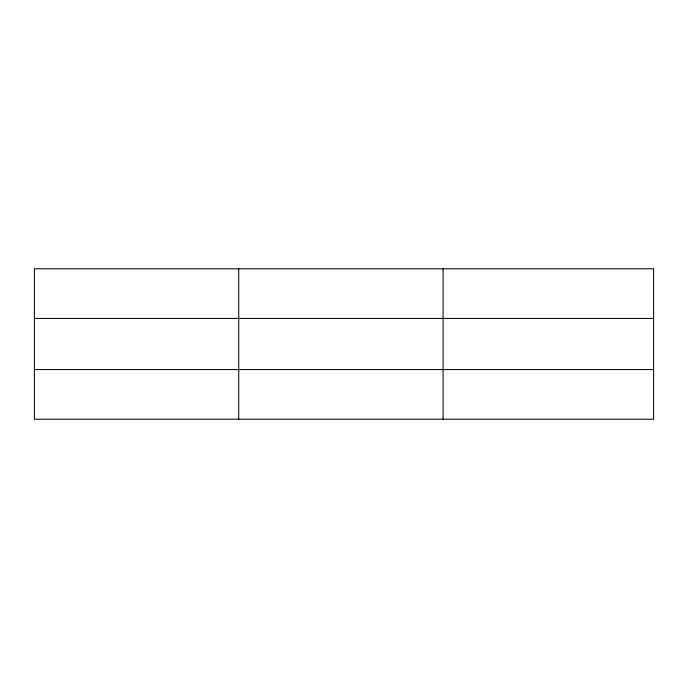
<?xml version="1.0" encoding="UTF-8"?>
<svg xmlns="http://www.w3.org/2000/svg" width="688" height="688" viewBox="0 0 688 688"><rect width="100%" height="100%" fill="white"/><g stroke="black" fill="none" stroke-linecap="round" stroke-linejoin="round"><path stroke-width="1.03" d="M238.736 419.198L238.736 268.802M443.072 419.198L443.072 268.802M653.6 318.432L653.6 268.802L34.4 268.802L34.4 419.198L653.6 419.198L653.6 318.432L34.4 318.432M34.4 369.568L653.6 369.568"/></g></svg>
